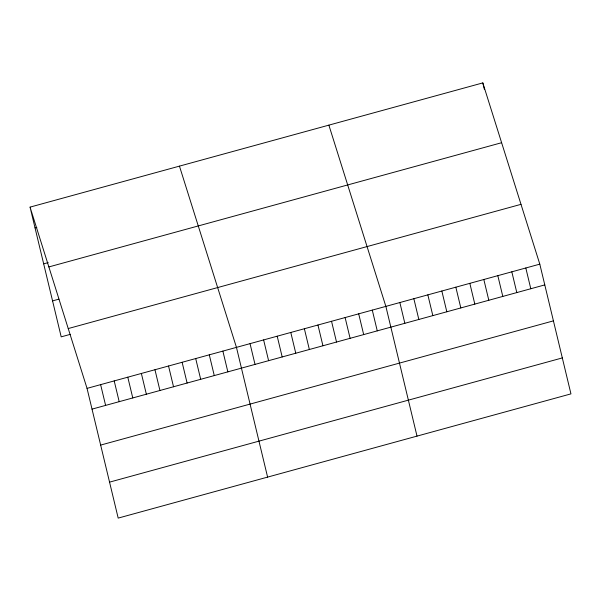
<?xml version="1.0" encoding="UTF-8"?>
<svg xmlns="http://www.w3.org/2000/svg" width="601" height="601" viewBox="0 0 601 601"><rect width="100%" height="100%" fill="white"/><g stroke="black" fill="none" stroke-linecap="round" stroke-linejoin="round"><path stroke-width="0.9" d="M30.05 207.12L482.813 82.9L539.803 264.147L570.95 393.88L118.187 518.1L87.04 388.366L30.05 207.12L61.197 336.853L70.249 334.366M35.031 227.877L36.841 227.381M43.67 263.839L48.193 262.599M48.854 266.934L501.617 142.715M52.565 300.891L58.898 299.148M68.236 328.559L520.999 204.34M87.04 388.366L539.803 264.147M92.028 409.123L544.784 284.904M100.66 445.086L553.423 320.866M109.555 482.137L562.318 357.918M328.875 125.136L385.865 306.382L417.011 436.116M179.459 166.131L236.456 347.378L267.603 477.104M482.813 82.9L484.331 89.218M525.807 267.986L530.796 288.743M511.819 271.825L516.8 292.582M497.823 275.664L502.804 296.421M483.828 279.503L488.808 300.26M469.832 283.349L474.813 304.098M455.836 287.188L460.824 307.937M441.84 291.027L446.828 311.784M427.852 294.866L432.833 315.623M413.856 298.705L418.837 319.462M399.86 302.543L404.841 323.3M372.282 310.108L377.263 330.866M358.699 313.835L363.68 334.592M345.117 317.561L350.098 338.318M331.534 321.287L336.515 342.044M317.952 325.013L322.932 345.77M304.369 328.739L309.35 349.497M290.786 332.466L295.767 353.223M277.204 336.192L282.185 356.949M263.621 339.918L268.602 360.675M250.039 343.652L255.019 364.401M222.873 351.104L227.854 371.861M209.291 354.83L214.272 375.587M195.708 358.557L200.689 379.314M182.126 362.283L187.106 383.04M168.543 366.009L173.524 386.766M154.96 369.735L159.941 390.492M141.37 373.461L146.359 394.218M127.788 377.188L132.776 397.945M114.205 380.914L119.193 401.671M100.622 384.64L105.611 405.397"/></g></svg>
